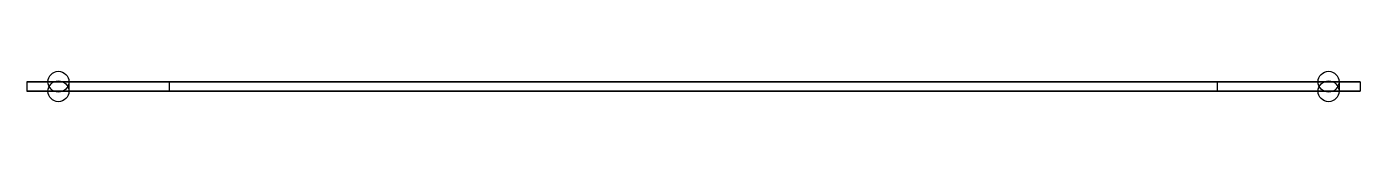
# Model space of a CAD drawing. Header units: millimetres. Extents: x -105 to 105, y -3 to 2.
import ezdxf

# ---------------------------------------------------------------- set-up
doc = ezdxf.new("R2010")
doc.units = ezdxf.units.MM
doc.layers.add('Body', color=7, linetype='CONTINUOUS')

msp = doc.modelspace()

# ---------------------------------------------------------------- linework, layer by layer
at = {"layer": 'Body'}
for p, q in [((-105, 0, 41), (-105, -1.5, 41)), ((-105, 0, -41), (-105, -1.5, -41)), ((-105, 0, 41), (-105, 0, -41)), ((-105, 0, 41), (-105, -1.5, 41)), ((105, 0, 41), (-105, 0, 41)), ((-105, 0, -41), (-105, -1.5, -41)), ((-105, 0, -41), (105, 0, -41)), ((-105, 0, 41), (-105, 0, -41)), ((105, 0, 41), (-105, 0, 41)), ((-105, 0, -41), (105, 0, -41)), ((-98.35, 0, -30), (-98.35, -1.5, -30)), ((-98.35, 0, -30), (-98.35, -1.5, -30)), ((-98.35, 0, -10), (-98.35, -1.5, -10)), ((-98.35, 0, -10), (-98.35, -1.5, -10)), ((-98.35, 0, 10), (-98.35, -1.5, 10)), ((-98.35, 0, 10), (-98.35, -1.5, 10)), ((-98.35, 0, 30), (-98.35, -1.5, 30)), ((-98.35, 0, 30), (-98.35, -1.5, 30)), ((82.5, 0, 12.5), (-82.5, 0, 12.5)), ((82.5, 0, -12.5), (-82.5, 0, -12.5)), ((82.5, 0, 12.5), (-82.5, 0, 12.5)), ((-82.5, -1.5, 12.5), (-82.5, 0, 12.5)), ((82.5, 0, -12.5), (-82.5, 0, -12.5)), ((-82.5, -1.5, -12.5), (-82.5, 0, -12.5)), ((-82.5, -1.5, -12.5), (-82.5, 0, -12.5)), ((-82.5, -1.5, 12.5), (-82.5, 0, 12.5)), ((82.5, -1.5, 12.5), (82.5, 0, 12.5)), ((82.5, -1.5, 12.5), (82.5, 0, 12.5)), ((82.5, -1.5, -12.5), (82.5, 0, -12.5)), ((82.5, -1.5, -12.5), (82.5, 0, -12.5)), ((101.65, 0, -30), (101.65, -1.5, -30)), ((101.65, 0, -30), (101.65, -1.5, -30)), ((101.65, 0, -10), (101.65, -1.5, -10)), ((101.65, 0, -10), (101.65, -1.5, -10)), ((101.65, 0, 10), (101.65, -1.5, 10)), ((101.65, 0, 10), (101.65, -1.5, 10)), ((101.65, 0, 30), (101.65, -1.5, 30)), ((101.65, 0, 30), (101.65, -1.5, 30)), ((105, 0, 41), (105, -1.5, 41)), ((105, 0, -41), (105, -1.5, -41)), ((105, 0, -41), (105, 0, 41)), ((105, 0, -41), (105, -1.5, -41)), ((105, 0, 41), (105, -1.5, 41)), ((105, 0, -41), (105, 0, 41)), ((-105, -1.5, 41), (-105, -1.5, -41)), ((105, -1.5, 41), (-105, -1.5, 41)), ((-105, -1.5, -41), (105, -1.5, -41)), ((-105, -1.5, 41), (-105, -1.5, -41)), ((105, -1.5, 41), (-105, -1.5, 41)), ((-105, -1.5, -41), (105, -1.5, -41)), ((-82.5, -1.5, 12.5), (82.5, -1.5, 12.5)), ((-82.5, -1.5, -12.5), (82.5, -1.5, -12.5)), ((-82.5, -1.5, 12.5), (82.5, -1.5, 12.5)), ((-82.5, -1.5, -12.5), (82.5, -1.5, -12.5)), ((105, -1.5, -41), (105, -1.5, 41)), ((105, -1.5, -41), (105, -1.5, 41))]:
    msp.add_line(p, q, dxfattribs=at)
for centre in [(-100, 0, -30), (-100, 0, -10), (-100, 0, 10), (-100, 0, 30), (-100, 0, -30), (-100, 0, -10), (-100, 0, 10), (-100, 0, 30), (-100, -1.5, -30), (-100, -1.5, -10), (-100, -1.5, 10), (-100, -1.5, 30), (-100, -1.5, -30), (-100, -1.5, -10), (-100, -1.5, 10), (-100, -1.5, 30), (100, 0, -30), (100, 0, -10), (100, 0, 10), (100, 0, 30), (100, 0, -30), (100, 0, -10), (100, 0, 10), (100, 0, 30), (100, -1.5, -30), (100, -1.5, -10), (100, -1.5, 10), (100, -1.5, 30), (100, -1.5, -30), (100, -1.5, -10), (100, -1.5, 10), (100, -1.5, 30)]:
    msp.add_circle(centre, 1.65, dxfattribs=at)
for centre, start, end in [((-82.5, 0), 169.0478, -90), ((-82.5, 0), 169.0478, -90), ((82.5, 0), -10.9522, 90), ((82.5, 0), -10.9522, 90), ((-82.5, -1.5), 90, -169.3803), ((-82.5, -1.5), 90, -169.3803), ((82.5, -1.5), -90, 10.6197), ((82.5, -1.5), -90, 10.6197)]:
    msp.add_arc(centre, 0, start, end, dxfattribs=at)

doc.saveas('drawing.dxf')
